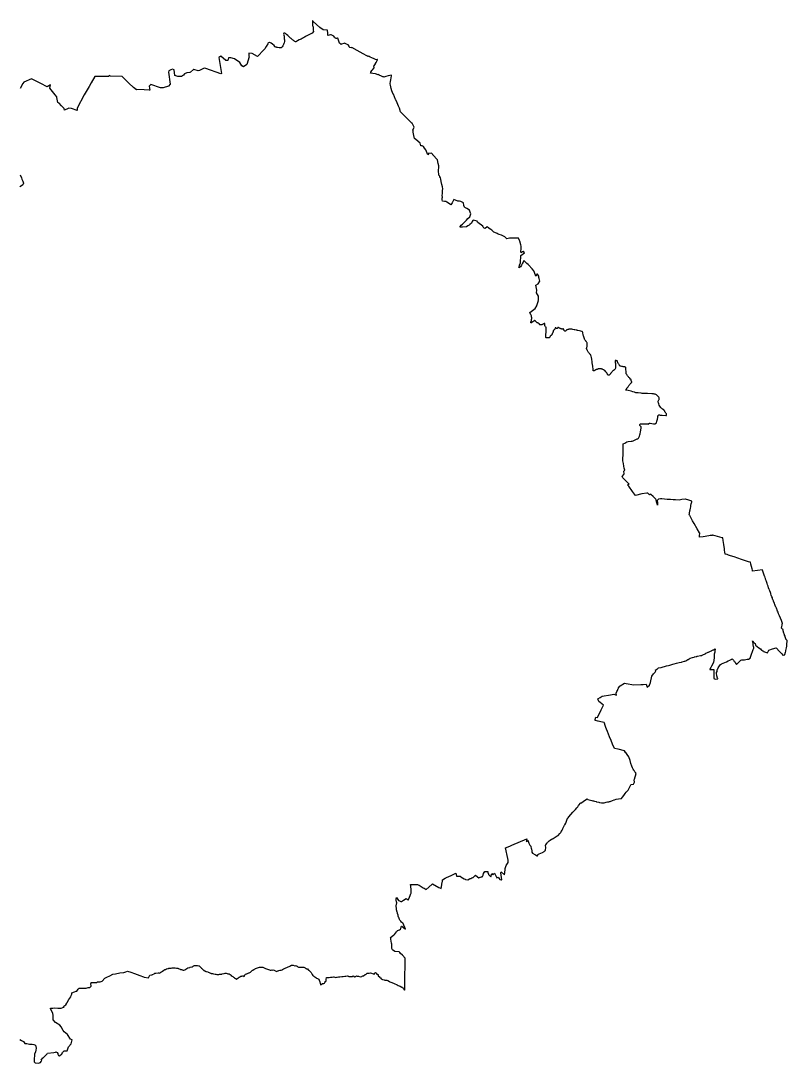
# Model space of a CAD drawing. Header units: metres. Extents: x 266369 to 373402, y 2100587 to 2182485.
# Drawn here: x 319886 to 373402, y 2109680 to 2182485 of the extents above; entities that cross this region are included whole.
import ezdxf

# ---------------------------------------------------------------- set-up
doc = ezdxf.new("R2010")
doc.units = ezdxf.units.M
doc.layers.add('DISTRICT BOUNDRY', color=86, linetype='Continuous')

msp = doc.modelspace()

# ---------------------------------------------------------------- linework, layer by layer
at = {"layer": 'DISTRICT BOUNDRY'}
for points in [[(319825, 2111327, 0), (319942, 2111260, 0), (320059, 2111185, 0), (320170, 2111056, 0), (320295, 2111046, 0), (320498, 2111011, 0), (320668, 2111003, 0), (320790, 2110982, 0), (320910, 2110930, 0), (320955, 2110719, 0), (320932, 2110581, 0), (320899, 2110473, 0), (320845, 2110315, 0), (320830, 2110190, 0), (320808, 2110003, 0), (320807, 2109905, 0), (320812, 2109767, 0), (320882, 2109699, 0), (321126, 2109680, 0), (321263, 2109719, 0), (321313, 2109800, 0), (321357, 2109879, 0), (321298, 2109897, 0), (321429, 2110053, 0), (321433, 2110057, 0), (321721, 2110333, 0), (321757, 2110368, 0), (322182, 2110417, 0), (322199, 2110435, 0), (322293, 2110436, 0), (322304, 2110442, 0), (322344, 2110463, 0), (322386, 2110454, 0), (322421, 2110415, 0), (322459, 2110363, 0), (322479, 2110318, 0), (322525, 2110211, 0), (322537, 2110208, 0), (322550, 2110203, 0), (322574, 2110188, 0), (322605, 2110190, 0), (322623, 2110239, 0), (322707, 2110284, 0), (322712, 2110287, 0), (322732, 2110304, 0), (322739, 2110304, 0), (322756, 2110320, 0), (322761, 2110327, 0), (322765, 2110344, 0), (322760, 2110366, 0), (322759, 2110375, 0), (322790, 2110411, 0), (322820, 2110451, 0), (322922, 2110534, 0), (323000, 2110544, 0), (323118, 2110538, 0), (323117, 2110545, 0), (323219, 2110827, 0), (323410, 2111032, 0), (323463, 2111298, 0), (323343, 2111364, 0), (323133, 2111674, 0), (322916, 2111862, 0), (322831, 2111956, 0), (322712, 2112209, 0), (322612, 2112324, 0), (322303, 2112527, 0), (322138, 2112707, 0), (322143, 2112992, 0), (322137, 2113024, 0), (322116, 2113145, 0), (321962, 2113495, 0), (321951, 2113521, 0), (322013, 2113517, 0), (322120, 2113518, 0), (322260, 2113537, 0), (322457, 2113523, 0), (322694, 2113527, 0), (322806, 2113566, 0), (322844, 2113582, 0), (322858, 2113587, 0), (322877, 2113589, 0), (322896, 2113602, 0), (322902, 2113617, 0), (322898, 2113661, 0), (322948, 2113701, 0), (323038, 2113764, 0), (323103, 2113876, 0), (323129, 2113924, 0), (323241, 2114116, 0), (323365, 2114303, 0), (323400, 2114404, 0), (323451, 2114501, 0), (323436, 2114590, 0), (323625, 2114657, 0), (323760, 2114704, 0), (323800, 2114715, 0), (323891, 2114839, 0), (323954, 2114912, 0), (324141, 2114919, 0), (324439, 2114923, 0), (324577, 2114955, 0), (324695, 2114954, 0), (324799, 2115067, 0), (324773, 2115250, 0), (324799, 2115263, 0), (324801, 2115304, 0), (324862, 2115305, 0), (324992, 2115318, 0), (325161, 2115323, 0), (325247, 2115355, 0), (325317, 2115353, 0), (325420, 2115367, 0), (325557, 2115408, 0), (325558, 2115406, 0), (325742, 2115610, 0), (325745, 2115612, 0), (325887, 2115682, 0), (326097, 2115786, 0), (326304, 2115888, 0), (326507, 2115930, 0), (326807, 2115991, 0), (326807, 2115988, 0), (327076, 2116015, 0), (327211, 2116064, 0), (327337, 2116108, 0), (327557, 2116041, 0), (327574, 2116032, 0), (327822, 2115946, 0), (328184, 2115809, 0), (328449, 2115699, 0), (328504, 2115690, 0), (328796, 2115643, 0), (328821, 2115681, 0), (328890, 2115818, 0), (329004, 2115843, 0), (329057, 2115858, 0), (329069, 2115863, 0), (329198, 2115929, 0), (329215, 2115939, 0), (329247, 2115957, 0), (329321, 2115969, 0), (329468, 2115983, 0), (329477, 2115984, 0), (329506, 2115983, 0), (329517, 2115980, 0), (329594, 2115973, 0), (329646, 2116017, 0), (329658, 2116028, 0), (329707, 2116050, 0), (329727, 2116057, 0), (329777, 2116095, 0), (329873, 2116167, 0), (329946, 2116214, 0), (329976, 2116233, 0), (330056, 2116266, 0), (330092, 2116277, 0), (330195, 2116301, 0), (330208, 2116306, 0), (330310, 2116308, 0), (330337, 2116311, 0), (330387, 2116319, 0), (330455, 2116330, 0), (330534, 2116327, 0), (330535, 2116327, 0), (330560, 2116332, 0), (330666, 2116328, 0), (330761, 2116324, 0), (330775, 2116323, 0), (330867, 2116306, 0), (330877, 2116299, 0), (330944, 2116269, 0), (331019, 2116237, 0), (331038, 2116229, 0), (331094, 2116213, 0), (331173, 2116190, 0), (331204, 2116181, 0), (331246, 2116164, 0), (331246, 2116164, 0), (331273, 2116176, 0), (331340, 2116203, 0), (331402, 2116244, 0), (331406, 2116247, 0), (331475, 2116281, 0), (331502, 2116296, 0), (331510, 2116300, 0), (331558, 2116327, 0), (331582, 2116341, 0), (331664, 2116358, 0), (331689, 2116364, 0), (331693, 2116366, 0), (331714, 2116377, 0), (331831, 2116406, 0), (331844, 2116412, 0), (331920, 2116461, 0), (331946, 2116472, 0), (331950, 2116473, 0), (332019, 2116492, 0), (332197, 2116497, 0), (332217, 2116493, 0), (332325, 2116479, 0), (332333, 2116477, 0), (332384, 2116424, 0), (332416, 2116398, 0), (332434, 2116380, 0), (332453, 2116361, 0), (332462, 2116352, 0), (332471, 2116343, 0), (332487, 2116325, 0), (332506, 2116308, 0), (332520, 2116296, 0), (332554, 2116262, 0), (332576, 2116243, 0), (332598, 2116217, 0), (332623, 2116197, 0), (332635, 2116188, 0), (332640, 2116184, 0), (332657, 2116170, 0), (332672, 2116159, 0), (332730, 2116117, 0), (332733, 2116116, 0), (332743, 2116113, 0), (332775, 2116102, 0), (332804, 2116093, 0), (332861, 2116075, 0), (332942, 2116052, 0), (332945, 2116050, 0), (332959, 2116044, 0), (332961, 2116043, 0), (333042, 2116005, 0), (333119, 2115969, 0), (333148, 2115955, 0), (333160, 2115954, 0), (333187, 2115950, 0), (333240, 2115943, 0), (333242, 2115943, 0), (333245, 2115942, 0), (333261, 2115940, 0), (333347, 2115919, 0), (333465, 2115891, 0), (333468, 2115890, 0), (333502, 2115888, 0), (333568, 2115884, 0), (333656, 2115880, 0), (333697, 2115876, 0), (333704, 2115879, 0), (333719, 2115881, 0), (333768, 2115889, 0), (333777, 2115891, 0), (333808, 2115893, 0), (333878, 2115901, 0), (333912, 2115904, 0), (333952, 2115908, 0), (334067, 2115931, 0), (334096, 2115935, 0), (334149, 2115958, 0), (334178, 2115969, 0), (334198, 2115965, 0), (334217, 2115961, 0), (334287, 2115939, 0), (334345, 2115921, 0), (334379, 2115921, 0), (334430, 2115908, 0), (334459, 2115891, 0), (334499, 2115863, 0), (334565, 2115816, 0), (334583, 2115803, 0), (334652, 2115761, 0), (334699, 2115722, 0), (334716, 2115707, 0), (334743, 2115679, 0), (334786, 2115654, 0), (334793, 2115650, 0), (334841, 2115621, 0), (334881, 2115595, 0), (334933, 2115552, 0), (334939, 2115555, 0), (334993, 2115582, 0), (335036, 2115602, 0), (335056, 2115635, 0), (335129, 2115690, 0), (335179, 2115720, 0), (335247, 2115767, 0), (335296, 2115773, 0), (335305, 2115758, 0), (335318, 2115747, 0), (335388, 2115769, 0), (335423, 2115784, 0), (335481, 2115729, 0), (335485, 2115737, 0), (335512, 2115787, 0), (335530, 2115841, 0), (335562, 2115871, 0), (335577, 2115894, 0), (335650, 2115912, 0), (335662, 2115919, 0), (335803, 2115980, 0), (335821, 2115987, 0), (335916, 2116037, 0), (335946, 2116052, 0), (335998, 2116099, 0), (336073, 2116165, 0), (336077, 2116171, 0), (336156, 2116219, 0), (336254, 2116278, 0), (336270, 2116283, 0), (336336, 2116305, 0), (336404, 2116338, 0), (336491, 2116361, 0), (336545, 2116376, 0), (336575, 2116385, 0), (336620, 2116391, 0), (336653, 2116380, 0), (336663, 2116377, 0), (336678, 2116382, 0), (336710, 2116391, 0), (336725, 2116393, 0), (336727, 2116393, 0), (336781, 2116376, 0), (336888, 2116342, 0), (336923, 2116318, 0), (336966, 2116301, 0), (337101, 2116246, 0), (337182, 2116224, 0), (337244, 2116209, 0), (337257, 2116202, 0), (337303, 2116181, 0), (337356, 2116186, 0), (337433, 2116191, 0), (337469, 2116164, 0), (337540, 2116204, 0), (337585, 2116177, 0), (337739, 2116082, 0), (337843, 2116128, 0), (337874, 2116140, 0), (337877, 2116150, 0), (337882, 2116150, 0), (337963, 2116166, 0), (337995, 2116172, 0), (338060, 2116183, 0), (338136, 2116208, 0), (338145, 2116210, 0), (338156, 2116218, 0), (338230, 2116259, 0), (338293, 2116296, 0), (338305, 2116302, 0), (338338, 2116314, 0), (338381, 2116331, 0), (338470, 2116366, 0), (338504, 2116381, 0), (338561, 2116403, 0), (338617, 2116424, 0), (338680, 2116448, 0), (338734, 2116490, 0), (338782, 2116522, 0), (338815, 2116525, 0), (338870, 2116517, 0), (338905, 2116518, 0), (339014, 2116489, 0), (339041, 2116478, 0), (339098, 2116499, 0), (339121, 2116486, 0), (339185, 2116446, 0), (339234, 2116417, 0), (339285, 2116387, 0), (339342, 2116379, 0), (339431, 2116385, 0), (339514, 2116394, 0), (339610, 2116396, 0), (339652, 2116390, 0), (339702, 2116355, 0), (339730, 2116336, 0), (339789, 2116299, 0), (339814, 2116283, 0), (339830, 2116275, 0), (339863, 2116272, 0), (339887, 2116263, 0), (339897, 2116257, 0), (339955, 2116209, 0), (339984, 2116183, 0), (339999, 2116169, 0), (340023, 2116144, 0), (340083, 2116081, 0), (340092, 2116073, 0), (340156, 2116004, 0), (340209, 2115908, 0), (340228, 2115875, 0), (340267, 2115811, 0), (340299, 2115788, 0), (340310, 2115780, 0), (340345, 2115751, 0), (340387, 2115718, 0), (340399, 2115707, 0), (340408, 2115705, 0), (340435, 2115694, 0), (340437, 2115687, 0), (340451, 2115678, 0), (340474, 2115664, 0), (340480, 2115662, 0), (340485, 2115657, 0), (340538, 2115625, 0), (340616, 2115587, 0), (340630, 2115579, 0), (340701, 2115544, 0), (340724, 2115472, 0), (340757, 2115351, 0), (340785, 2115252, 0), (340811, 2115160, 0), (340810, 2115156, 0), (340809, 2115155, 0), (340917, 2115215, 0), (340960, 2115236, 0), (341044, 2115235, 0), (341102, 2115278, 0), (341125, 2115316, 0), (341160, 2115379, 0), (341202, 2115396, 0), (341204, 2115429, 0), (341217, 2115530, 0), (341234, 2115670, 0), (341360, 2115669, 0), (341416, 2115668, 0), (341514, 2115681, 0), (341596, 2115690, 0), (341617, 2115695, 0), (341730, 2115710, 0), (341741, 2115711, 0), (341881, 2115673, 0), (341953, 2115682, 0), (341976, 2115686, 0), (342069, 2115699, 0), (342162, 2115710, 0), (342310, 2115732, 0), (342395, 2115744, 0), (342509, 2115757, 0), (342572, 2115766, 0), (342678, 2115768, 0), (342755, 2115761, 0), (342776, 2115758, 0), (342793, 2115738, 0), (342877, 2115731, 0), (343016, 2115733, 0), (343103, 2115770, 0), (343214, 2115719, 0), (343252, 2115737, 0), (343318, 2115770, 0), (343380, 2115767, 0), (343472, 2115758, 0), (343583, 2115720, 0), (343705, 2115739, 0), (343721, 2115750, 0), (343770, 2115775, 0), (343783, 2115781, 0), (343807, 2115773, 0), (343928, 2115872, 0), (344001, 2115906, 0), (344073, 2115971, 0), (344200, 2115970, 0), (344307, 2115987, 0), (344556, 2115906, 0), (344596, 2115970, 0), (344664, 2116003, 0), (344702, 2115976, 0), (344742, 2115906, 0), (344846, 2115859, 0), (344866, 2115851, 0), (344850, 2115839, 0), (344833, 2115769, 0), (344829, 2115748, 0), (344884, 2115733, 0), (344924, 2115723, 0), (344936, 2115696, 0), (344962, 2115668, 0), (345002, 2115631, 0), (345059, 2115575, 0), (345098, 2115538, 0), (345136, 2115529, 0), (345169, 2115528, 0), (345249, 2115498, 0), (345311, 2115473, 0), (345350, 2115474, 0), (345444, 2115481, 0), (345503, 2115449, 0), (345620, 2115381, 0), (345650, 2115368, 0), (345799, 2115305, 0), (345850, 2115282, 0), (345919, 2115274, 0), (346013, 2115227, 0), (346111, 2115176, 0), (346167, 2115149, 0), (346244, 2115111, 0), (346370, 2115053, 0), (346500, 2114990, 0), (346531, 2114978, 0), (346591, 2114902, 0), (346651, 2114820, 0), (346689, 2114772, 0), (346692, 2114846, 0), (346697, 2114979, 0), (346698, 2115077, 0), (346699, 2115294, 0), (346705, 2115467, 0), (346706, 2115525, 0), (346708, 2115700, 0), (346707, 2115741, 0), (346709, 2115890, 0), (346710, 2115954, 0), (346712, 2116015, 0), (346715, 2116244, 0), (346717, 2116394, 0), (346717, 2116594, 0), (346718, 2116695, 0), (346721, 2116941, 0), (346720, 2117017, 0), (346528, 2117216, 0), (346407, 2117345, 0), (346346, 2117409, 0), (346312, 2117448, 0), (346288, 2117451, 0), (346015, 2117469, 0), (345993, 2117484, 0), (345845, 2117590, 0), (345802, 2117678, 0), (345796, 2117775, 0), (345791, 2117917, 0), (345787, 2117988, 0), (345782, 2118058, 0), (345753, 2118199, 0), (345727, 2118339, 0), (345716, 2118409, 0), (345711, 2118466, 0), (345916, 2118615, 0), (345946, 2118634, 0), (345982, 2118675, 0), (346130, 2118859, 0), (346134, 2118869, 0), (346159, 2118894, 0), (346198, 2118942, 0), (346262, 2118970, 0), (346339, 2119002, 0), (346401, 2119033, 0), (346420, 2119085, 0), (346449, 2119172, 0), (346474, 2119244, 0), (346481, 2119256, 0), (346740, 2119041, 0), (346578, 2119434, 0), (346556, 2119452, 0), (346486, 2119514, 0), (346463, 2119534, 0), (346460, 2119539, 0), (346419, 2119594, 0), (346353, 2119675, 0), (346323, 2119714, 0), (346275, 2119863, 0), (346268, 2119884, 0), (346267, 2119886, 0), (346242, 2119957, 0), (346231, 2119999, 0), (346226, 2120018, 0), (346205, 2120094, 0), (346199, 2120115, 0), (346185, 2120169, 0), (346167, 2120227, 0), (346165, 2120234, 0), (346148, 2120295, 0), (346135, 2120356, 0), (346131, 2120365, 0), (346110, 2120505, 0), (346090, 2120618, 0), (346097, 2120669, 0), (346133, 2120881, 0), (346118, 2120954, 0), (346095, 2121063, 0), (346104, 2121127, 0), (346122, 2121262, 0), (346270, 2121041, 0), (346325, 2121022, 0), (346377, 2121002, 0), (346430, 2120983, 0), (346462, 2120974, 0), (346471, 2120982, 0), (346540, 2121022, 0), (346605, 2121061, 0), (346795, 2121179, 0), (346857, 2121137, 0), (346923, 2121093, 0), (346959, 2121065, 0), (346985, 2121148, 0), (347031, 2121285, 0), (347036, 2121300, 0), (347051, 2121325, 0), (347065, 2121380, 0), (347130, 2121523, 0), (347149, 2121556, 0), (347146, 2121637, 0), (347144, 2121790, 0), (347121, 2122047, 0), (347108, 2122167, 0), (347152, 2122168, 0), (347217, 2122167, 0), (347276, 2122168, 0), (347372, 2122167, 0), (347460, 2122165, 0), (347497, 2122166, 0), (347597, 2122162, 0), (347644, 2122137, 0), (347697, 2122111, 0), (347842, 2122025, 0), (347984, 2121937, 0), (348050, 2121893, 0), (348118, 2121854, 0), (348186, 2121808, 0), (348588, 2122169, 0), (348625, 2122203, 0), (349083, 2121957, 0), (349142, 2121926, 0), (349200, 2121895, 0), (349242, 2121873, 0), (349259, 2121994, 0), (349287, 2122158, 0), (349292, 2122191, 0), (349321, 2122391, 0), (349335, 2122477, 0), (349337, 2122478, 0), (349515, 2122601, 0), (349619, 2122649, 0), (349778, 2122721, 0), (349934, 2122792, 0), (350222, 2122925, 0), (350271, 2122946, 0), (350303, 2122741, 0), (350317, 2122739, 0), (350460, 2122737, 0), (350555, 2122733, 0), (350590, 2122709, 0), (350617, 2122689, 0), (350842, 2122553, 0), (350904, 2122524, 0), (350947, 2122502, 0), (351108, 2122487, 0), (351112, 2122488, 0), (351227, 2122544, 0), (351275, 2122567, 0), (351313, 2122583, 0), (351384, 2122614, 0), (351457, 2122642, 0), (351468, 2122648, 0), (351538, 2122720, 0), (351637, 2122812, 0), (351783, 2122687, 0), (351866, 2122621, 0), (351962, 2122674, 0), (351964, 2122675, 0), (351988, 2122682, 0), (352060, 2122696, 0), (352093, 2122702, 0), (352102, 2122705, 0), (352119, 2122722, 0), (352124, 2122733, 0), (352151, 2122773, 0), (352169, 2122822, 0), (352205, 2122929, 0), (352292, 2123059, 0), (352358, 2123063, 0), (352487, 2123071, 0), (352489, 2122947, 0), (352504, 2122951, 0), (352514, 2122951, 0), (352528, 2122951, 0), (352550, 2122877, 0), (352555, 2122864, 0), (352714, 2122692, 0), (352781, 2122928, 0), (352854, 2122839, 0), (352964, 2122952, 0), (353061, 2122759, 0), (353136, 2122616, 0), (353210, 2122671, 0), (353255, 2122593, 0), (353330, 2122519, 0), (353453, 2122489, 0), (353477, 2122491, 0), (353476, 2122497, 0), (353448, 2122656, 0), (353409, 2122984, 0), (353433, 2123039, 0), (353438, 2123035, 0), (353666, 2122835, 0), (353705, 2123189, 0), (353716, 2123283, 0), (353779, 2123480, 0), (353909, 2123690, 0), (353919, 2123718, 0), (353925, 2123754, 0), (353916, 2123858, 0), (353891, 2123984, 0), (353735, 2124716, 0), (354036, 2124845, 0), (354164, 2124900, 0), (355216, 2125351, 0), (355209, 2125205, 0), (355206, 2125143, 0), (355290, 2125249, 0), (355314, 2125195, 0), (355348, 2125123, 0), (355362, 2125043, 0), (355433, 2124914, 0), (355490, 2124829, 0), (355505, 2124783, 0), (355530, 2124706, 0), (355554, 2124616, 0), (355571, 2124516, 0), (355582, 2124408, 0), (355624, 2124336, 0), (355770, 2124262, 0), (355826, 2124228, 0), (355941, 2124157, 0), (355971, 2124156, 0), (355972, 2124156, 0), (355974, 2124164, 0), (355982, 2124199, 0), (355992, 2124231, 0), (355999, 2124258, 0), (356004, 2124263, 0), (356031, 2124278, 0), (356075, 2124297, 0), (356194, 2124348, 0), (356305, 2124395, 0), (356364, 2124419, 0), (356393, 2124444, 0), (356432, 2124475, 0), (356489, 2124520, 0), (356511, 2124538, 0), (356520, 2124545, 0), (356531, 2124610, 0), (356545, 2124691, 0), (356553, 2124728, 0), (356554, 2124736, 0), (356555, 2124742, 0), (356559, 2124748, 0), (356554, 2124772, 0), (356537, 2124861, 0), (356529, 2124906, 0), (356533, 2124912, 0), (356549, 2124935, 0), (356592, 2124995, 0), (356620, 2125037, 0), (356634, 2125055, 0), (356647, 2125075, 0), (356670, 2125105, 0), (356678, 2125118, 0), (356678, 2125126, 0), (356711, 2125147, 0), (356765, 2125183, 0), (356790, 2125202, 0), (356859, 2125263, 0), (356938, 2125330, 0), (357024, 2125354, 0), (357032, 2125356, 0), (357060, 2125374, 0), (357201, 2125462, 0), (357331, 2125557, 0), (357412, 2125578, 0), (357535, 2125713, 0), (357557, 2125741, 0), (357594, 2125801, 0), (357608, 2125841, 0), (357627, 2125856, 0), (357654, 2125895, 0), (357691, 2125954, 0), (357725, 2126046, 0), (357737, 2126079, 0), (357862, 2126296, 0), (357878, 2126325, 0), (357934, 2126442, 0), (358045, 2126732, 0), (358048, 2126738, 0), (358040, 2126743, 0), (358098, 2126813, 0), (358099, 2126813, 0), (358154, 2126880, 0), (358446, 2127200, 0), (358614, 2127391, 0), (358720, 2127505, 0), (358795, 2127595, 0), (358837, 2127668, 0), (358984, 2127854, 0), (359028, 2127872, 0), (359189, 2127981, 0), (359441, 2128153, 0), (359482, 2128105, 0), (359668, 2128054, 0), (359753, 2128031, 0), (359834, 2128007, 0), (359840, 2128004, 0), (359886, 2127992, 0), (359945, 2127978, 0), (360075, 2127948, 0), (360086, 2127944, 0), (360242, 2127907, 0), (360303, 2127894, 0), (360321, 2127889, 0), (360330, 2127887, 0), (360426, 2127857, 0), (360620, 2127864, 0), (360624, 2127865, 0), (360753, 2127903, 0), (360859, 2127931, 0), (360950, 2127944, 0), (361006, 2127958, 0), (361019, 2127961, 0), (361032, 2127965, 0), (361196, 2128027, 0), (361310, 2128074, 0), (361331, 2128082, 0), (361355, 2128081, 0), (361455, 2128116, 0), (361461, 2128116, 0), (361616, 2128135, 0), (361809, 2128160, 0), (361830, 2128163, 0), (361902, 2128255, 0), (361999, 2128372, 0), (362100, 2128513, 0), (362168, 2128600, 0), (362276, 2128736, 0), (362290, 2128750, 0), (362493, 2129125, 0), (362506, 2129149, 0), (362665, 2129169, 0), (362742, 2129315, 0), (362714, 2129474, 0), (362732, 2129527, 0), (362854, 2129910, 0), (362808, 2129979, 0), (362795, 2129997, 0), (362775, 2130029, 0), (362775, 2130029, 0), (362710, 2130132, 0), (362705, 2130141, 0), (362656, 2130219, 0), (362591, 2130318, 0), (362549, 2130436, 0), (362495, 2130602, 0), (362427, 2130828, 0), (362354, 2131077, 0), (362219, 2131246, 0), (362125, 2131379, 0), (362119, 2131386, 0), (362048, 2131495, 0), (361600, 2131602, 0), (361592, 2131604, 0), (361344, 2131660, 0), (361215, 2131963, 0), (361212, 2131970, 0), (361107, 2132213, 0), (361103, 2132223, 0), (361005, 2132464, 0), (360926, 2132663, 0), (360861, 2132836, 0), (360795, 2133005, 0), (360789, 2133015, 0), (360745, 2133133, 0), (360699, 2133268, 0), (360641, 2133424, 0), (360620, 2133473, 0), (360618, 2133476, 0), (360498, 2133509, 0), (360395, 2133530, 0), (360200, 2133567, 0), (360178, 2133572, 0), (360021, 2133605, 0), (360001, 2133609, 0), (359988, 2133612, 0), (360000, 2133686, 0), (360030, 2133857, 0), (360147, 2133829, 0), (360409, 2134357, 0), (360570, 2134679, 0), (360333, 2134873, 0), (360259, 2134933, 0), (360188, 2135131, 0), (360333, 2135217, 0), (360491, 2135314, 0), (361061, 2135410, 0), (361296, 2135450, 0), (361486, 2135379, 0), (361487, 2135378, 0), (361493, 2135376, 0), (361472, 2135530, 0), (361506, 2135634, 0), (361552, 2135717, 0), (361594, 2135839, 0), (361620, 2135865, 0), (361635, 2135889, 0), (361708, 2136002, 0), (361716, 2136021, 0), (361731, 2136039, 0), (362045, 2136220, 0), (362163, 2136197, 0), (362683, 2136103, 0), (363175, 2136129, 0), (363356, 2136138, 0), (363566, 2136147, 0), (363619, 2135939, 0), (363794, 2136088, 0), (363799, 2136094, 0), (363857, 2136258, 0), (363858, 2136262, 0), (363860, 2136274, 0), (363949, 2136707, 0), (364060, 2136870, 0), (364182, 2136982, 0), (364184, 2136986, 0), (364222, 2137093, 0), (364229, 2137111, 0), (364199, 2137138, 0), (364207, 2137144, 0), (364239, 2137164, 0), (364294, 2137199, 0), (364343, 2137231, 0), (364401, 2137268, 0), (364423, 2137284, 0), (364612, 2137327, 0), (364614, 2137328, 0), (364975, 2137430, 0), (364982, 2137432, 0), (365105, 2137463, 0), (365197, 2137487, 0), (365206, 2137490, 0), (365413, 2137543, 0), (365420, 2137544, 0), (365504, 2137566, 0), (365679, 2137610, 0), (365872, 2137658, 0), (366029, 2137688, 0), (366075, 2137703, 0), (366243, 2137756, 0), (366251, 2137759, 0), (366319, 2137790, 0), (366330, 2137793, 0), (366476, 2137868, 0), (366483, 2137872, 0), (366636, 2137978, 0), (366780, 2138015, 0), (366794, 2138019, 0), (366912, 2138049, 0), (366920, 2138051, 0), (367094, 2138096, 0), (367103, 2138098, 0), (367144, 2138107, 0), (367344, 2138143, 0), (367444, 2138162, 0), (367447, 2138162, 0), (367454, 2138164, 0), (367464, 2138169, 0), (367726, 2138297, 0), (367728, 2138303, 0), (367731, 2138309, 0), (367786, 2138338, 0), (367895, 2138387, 0), (367920, 2138399, 0), (368049, 2138460, 0), (368109, 2138489, 0), (368142, 2138503, 0), (368239, 2138547, 0), (368251, 2138552, 0), (368368, 2138619, 0), (368361, 2138453, 0), (368359, 2138448, 0), (368343, 2138385, 0), (368307, 2138246, 0), (368308, 2138113, 0), (368307, 2138056, 0), (368306, 2137984, 0), (368255, 2137670, 0), (368108, 2137402, 0), (368069, 2137327, 0), (368002, 2137201, 0), (367993, 2137183, 0), (367993, 2137183, 0), (367993, 2137183, 0), (368150, 2137179, 0), (368260, 2137180, 0), (368271, 2137179, 0), (368271, 2137172, 0), (368271, 2137152, 0), (368271, 2137134, 0), (368271, 2137114, 0), (368271, 2137097, 0), (368271, 2137059, 0), (368272, 2137028, 0), (368271, 2137019, 0), (368271, 2137002, 0), (368271, 2136976, 0), (368271, 2136947, 0), (368271, 2136924, 0), (368271, 2136895, 0), (368271, 2136872, 0), (368272, 2136837, 0), (368271, 2136815, 0), (368271, 2136783, 0), (368272, 2136745, 0), (368272, 2136710, 0), (368272, 2136677, 0), (368271, 2136640, 0), (368272, 2136610, 0), (368272, 2136582, 0), (368271, 2136556, 0), (368272, 2136540, 0), (368383, 2136506, 0), (368572, 2136530, 0), (368571, 2136530, 0), (368571, 2136531, 0), (368570, 2136531, 0), (368570, 2136532, 0), (368569, 2136532, 0), (368569, 2136533, 0), (368558, 2136551, 0), (368544, 2136582, 0), (368521, 2136630, 0), (368504, 2136683, 0), (368488, 2136722, 0), (368480, 2136770, 0), (368466, 2136877, 0), (368461, 2136926, 0), (368478, 2136965, 0), (368514, 2137045, 0), (368520, 2137057, 0), (368518, 2137126, 0), (368518, 2137141, 0), (368547, 2137211, 0), (368551, 2137220, 0), (368580, 2137290, 0), (368624, 2137358, 0), (368676, 2137436, 0), (368723, 2137510, 0), (368736, 2137528, 0), (368816, 2137569, 0), (368932, 2137624, 0), (369050, 2137677, 0), (369155, 2137723, 0), (369293, 2137785, 0), (369403, 2137834, 0), (369439, 2137851, 0), (369528, 2137909, 0), (369571, 2137937, 0), (369595, 2137902, 0), (369649, 2137829, 0), (369655, 2137821, 0), (369712, 2137740, 0), (369742, 2137701, 0), (369764, 2137669, 0), (369803, 2137613, 0), (369860, 2137533, 0), (369948, 2137619, 0), (369952, 2137623, 0), (370027, 2137696, 0), (370101, 2137767, 0), (370174, 2137834, 0), (370232, 2137841, 0), (370409, 2137858, 0), (370425, 2137858, 0), (370612, 2137892, 0), (370691, 2137906, 0), (370810, 2137973, 0), (370839, 2138048, 0), (370859, 2138100, 0), (370923, 2138259, 0), (370986, 2138431, 0), (371037, 2138567, 0), (371054, 2138617, 0), (371075, 2138676, 0), (371069, 2138703, 0), (371053, 2138785, 0), (371033, 2138891, 0), (371020, 2138959, 0), (371018, 2138983, 0), (370998, 2139080, 0), (370981, 2139169, 0), (370990, 2139163, 0), (371020, 2139132, 0), (371036, 2139105, 0), (371045, 2139090, 0), (371061, 2139072, 0), (371102, 2139029, 0), (371113, 2139017, 0), (371114, 2139014, 0), (371119, 2139008, 0), (371170, 2138984, 0), (371197, 2138872, 0), (371421, 2138698, 0), (371431, 2138691, 0), (371530, 2138614, 0), (371597, 2138560, 0), (371604, 2138556, 0), (371638, 2138528, 0), (371707, 2138476, 0), (371745, 2138448, 0), (371749, 2138442, 0), (371756, 2138440, 0), (372024, 2138342, 0), (372029, 2138344, 0), (372112, 2138522, 0), (372113, 2138530, 0), (372121, 2138533, 0), (372382, 2138625, 0), (372390, 2138626, 0), (372626, 2138694, 0), (372633, 2138696, 0), (372639, 2138690, 0), (372864, 2138444, 0), (373008, 2138290, 0), (373024, 2138274, 0), (373104, 2138187, 0), (373108, 2138187, 0), (373109, 2138187, 0), (373109, 2138187, 0), (373117, 2138188, 0), (373228, 2138205, 0), (373237, 2138203, 0), (373237, 2138203, 0), (373238, 2138203, 0), (373240, 2138213, 0), (373260, 2138291, 0), (373262, 2138296, 0), (373264, 2138302, 0), (373274, 2138340, 0), (373277, 2138345, 0), (373311, 2138487, 0), (373315, 2138499, 0), (373359, 2138687, 0), (373370, 2138799, 0), (373380, 2138881, 0), (373389, 2138975, 0), (373390, 2138990, 0), (373391, 2138994, 0), (373391, 2138998, 0), (373397, 2139104, 0), (373402, 2139193, 0), (373394, 2139195, 0), (373343, 2139266, 0), (373326, 2139290, 0), (373320, 2139298, 0), (373314, 2139302, 0), (373312, 2139310, 0), (373308, 2139322, 0), (373271, 2139457, 0), (373261, 2139486, 0), (373261, 2139495, 0), (373227, 2139575, 0), (373223, 2139583, 0), (373221, 2139592, 0), (373186, 2139657, 0), (373185, 2139659, 0), (373176, 2139713, 0), (373176, 2139718, 0), (373173, 2139723, 0), (373164, 2139740, 0), (373154, 2139760, 0), (373137, 2139821, 0), (373127, 2139851, 0), (373129, 2139859, 0), (373135, 2139887, 0), (373130, 2139914, 0), (373126, 2139939, 0), (373118, 2139966, 0), (373115, 2139974, 0), (373114, 2139978, 0), (373108, 2139982, 0), (373020, 2140033, 0), (373019, 2140038, 0), (373012, 2140069, 0), (373032, 2140181, 0), (373044, 2140270, 0), (373056, 2140362, 0), (373065, 2140371, 0), (373066, 2140372, 0), (373081, 2140387, 0), (373082, 2140388, 0), (373001, 2140588, 0), (372930, 2140766, 0), (372865, 2140926, 0), (372851, 2140961, 0), (372808, 2141069, 0), (372767, 2141170, 0), (372738, 2141243, 0), (372706, 2141318, 0), (372695, 2141355, 0), (372683, 2141385, 0), (372650, 2141463, 0), (372614, 2141554, 0), (372601, 2141581, 0), (372597, 2141587, 0), (372572, 2141650, 0), (372547, 2141710, 0), (372507, 2141811, 0), (372476, 2141885, 0), (372450, 2141955, 0), (372446, 2141964, 0), (372428, 2142012, 0), (372411, 2142052, 0), (372389, 2142116, 0), (372367, 2142180, 0), (372343, 2142243, 0), (372296, 2142376, 0), (372263, 2142469, 0), (372260, 2142479, 0), (372258, 2142487, 0), (372257, 2142491, 0), (372234, 2142551, 0), (372190, 2142673, 0), (372177, 2142708, 0), (372138, 2142808, 0), (372134, 2142820, 0), (372107, 2142892, 0), (372071, 2142990, 0), (372036, 2143088, 0), (372032, 2143099, 0), (372000, 2143193, 0), (371953, 2143335, 0), (371929, 2143408, 0), (371923, 2143426, 0), (371889, 2143522, 0), (371868, 2143573, 0), (371832, 2143680, 0), (371830, 2143688, 0), (371828, 2143692, 0), (371771, 2143841, 0), (371679, 2144119, 0), (371676, 2144130, 0), (371675, 2144130, 0), (371675, 2144130, 0), (370988, 2144050, 0), (370973, 2144112, 0), (370951, 2144202, 0), (370867, 2144541, 0), (370836, 2144664, 0), (370708, 2144704, 0), (370639, 2144727, 0), (370211, 2144864, 0), (369699, 2145037, 0), (369454, 2145121, 0), (369306, 2145169, 0), (369207, 2145202, 0), (369100, 2145238, 0), (369066, 2145234, 0), (369069, 2145250, 0), (369075, 2145263, 0), (369056, 2145379, 0), (369036, 2145504, 0), (369019, 2145604, 0), (368970, 2145898, 0), (368927, 2146187, 0), (368900, 2146365, 0), (368856, 2146377, 0), (368378, 2146507, 0), (368287, 2146531, 0), (368216, 2146551, 0), (368198, 2146549, 0), (368191, 2146548, 0), (368060, 2146529, 0), (368034, 2146526, 0), (367921, 2146508, 0), (367527, 2146447, 0), (367275, 2146409, 0), (367281, 2146502, 0), (367293, 2146694, 0), (367279, 2146719, 0), (367121, 2146998, 0), (366904, 2147378, 0), (366798, 2147568, 0), (366603, 2147923, 0), (366587, 2147959, 0), (366558, 2148014, 0), (366572, 2148082, 0), (366575, 2148099, 0), (366608, 2148256, 0), (366624, 2148339, 0), (366646, 2148439, 0), (366649, 2148455, 0), (366666, 2148538, 0), (366685, 2148629, 0), (366708, 2148738, 0), (366724, 2148812, 0), (366735, 2148864, 0), (366747, 2148924, 0), (366747, 2148924, 0), (366545, 2148996, 0), (366296, 2149082, 0), (366285, 2149084, 0), (366035, 2149041, 0), (365859, 2149010, 0), (365608, 2149022, 0), (365601, 2149022, 0), (365439, 2149032, 0), (365256, 2149042, 0), (365108, 2149051, 0), (365099, 2149053, 0), (365092, 2149053, 0), (365027, 2149060, 0), (364847, 2149079, 0), (364646, 2149101, 0), (364563, 2149088, 0), (364414, 2149065, 0), (364395, 2149060, 0), (364343, 2149002, 0), (364335, 2148992, 0), (364342, 2148849, 0), (364347, 2148725, 0), (364347, 2148659, 0), (364318, 2148746, 0), (364297, 2148800, 0), (364270, 2148921, 0), (364247, 2149026, 0), (364233, 2149085, 0), (364047, 2149253, 0), (363881, 2149403, 0), (363861, 2149423, 0), (363790, 2149384, 0), (363663, 2149485, 0), (363616, 2149500, 0), (363594, 2149500, 0), (363259, 2149453, 0), (362804, 2149322, 0), (362801, 2149328, 0), (362597, 2149618, 0), (362334, 2149982, 0), (362246, 2150065, 0), (362372, 2150121, 0), (362335, 2150155, 0), (362084, 2150408, 0), (362021, 2150471, 0), (361917, 2150573, 0), (361872, 2150666, 0), (361995, 2150788, 0), (362008, 2150840, 0), (361996, 2151023, 0), (362055, 2151105, 0), (362029, 2151247, 0), (362003, 2151379, 0), (361967, 2151568, 0), (361934, 2151751, 0), (361930, 2151773, 0), (361933, 2151800, 0), (361934, 2151891, 0), (361941, 2152203, 0), (361941, 2152307, 0), (361943, 2152422, 0), (361953, 2152799, 0), (361952, 2152812, 0), (361954, 2152936, 0), (362059, 2152997, 0), (362199, 2153081, 0), (362310, 2153098, 0), (362514, 2153122, 0), (362587, 2153132, 0), (362641, 2153146, 0), (362683, 2153173, 0), (362843, 2153237, 0), (362930, 2153283, 0), (362976, 2153299, 0), (363012, 2153331, 0), (363042, 2153378, 0), (363086, 2153468, 0), (363122, 2153567, 0), (363136, 2153637, 0), (363163, 2153782, 0), (363202, 2154026, 0), (363201, 2154075, 0), (363196, 2154116, 0), (363182, 2154142, 0), (363162, 2154165, 0), (363135, 2154200, 0), (363121, 2154225, 0), (363114, 2154254, 0), (363113, 2154285, 0), (363126, 2154317, 0), (363164, 2154330, 0), (363215, 2154335, 0), (363276, 2154338, 0), (363381, 2154339, 0), (363461, 2154337, 0), (363524, 2154334, 0), (363598, 2154330, 0), (363647, 2154326, 0), (363687, 2154324, 0), (363725, 2154326, 0), (363747, 2154336, 0), (363763, 2154354, 0), (363776, 2154372, 0), (363798, 2154390, 0), (363834, 2154392, 0), (364064, 2154338, 0), (364120, 2154339, 0), (364163, 2154339, 0), (364190, 2154339, 0), (364214, 2154349, 0), (364240, 2154367, 0), (364252, 2154376, 0), (364260, 2154389, 0), (364267, 2154412, 0), (364277, 2154450, 0), (364292, 2154488, 0), (364307, 2154529, 0), (364324, 2154585, 0), (364346, 2154663, 0), (364369, 2154771, 0), (364377, 2154847, 0), (364387, 2154910, 0), (364400, 2154941, 0), (364420, 2154953, 0), (364444, 2154955, 0), (364482, 2154955, 0), (364545, 2154952, 0), (364666, 2154946, 0), (364940, 2154924, 0), (364972, 2154924, 0), (364979, 2154930, 0), (364985, 2154935, 0), (364985, 2154953, 0), (364984, 2154978, 0), (364980, 2155002, 0), (364968, 2155027, 0), (364950, 2155063, 0), (364929, 2155089, 0), (364900, 2155129, 0), (364866, 2155176, 0), (364850, 2155210, 0), (364831, 2155255, 0), (364821, 2155269, 0), (364819, 2155282, 0), (364701, 2155371, 0), (364629, 2155425, 0), (364586, 2155457, 0), (364555, 2155500, 0), (364475, 2155643, 0), (364436, 2155723, 0), (364410, 2155794, 0), (364398, 2155848, 0), (364400, 2155884, 0), (364399, 2155913, 0), (364428, 2155960, 0), (364447, 2156003, 0), (364462, 2156043, 0), (364466, 2156086, 0), (364463, 2156128, 0), (364456, 2156162, 0), (364440, 2156191, 0), (364415, 2156226, 0), (364374, 2156271, 0), (364331, 2156311, 0), (364299, 2156346, 0), (364274, 2156373, 0), (364229, 2156395, 0), (364180, 2156406, 0), (364124, 2156416, 0), (364059, 2156425, 0), (363953, 2156440, 0), (363657, 2156453, 0), (363500, 2156460, 0), (363373, 2156461, 0), (363283, 2156461, 0), (363200, 2156469, 0), (362991, 2156494, 0), (362841, 2156504, 0), (362785, 2156521, 0), (362751, 2156545, 0), (362743, 2156548, 0), (362622, 2156580, 0), (362510, 2156619, 0), (362294, 2156658, 0), (362159, 2156688, 0), (362141, 2156697, 0), (362138, 2156710, 0), (362145, 2156721, 0), (362169, 2156739, 0), (362186, 2156758, 0), (362187, 2156779, 0), (362197, 2156802, 0), (362214, 2156822, 0), (362232, 2156846, 0), (362255, 2156876, 0), (362290, 2156914, 0), (362326, 2156956, 0), (362352, 2157003, 0), (362370, 2157034, 0), (362402, 2157066, 0), (362426, 2157091, 0), (362444, 2157123, 0), (362472, 2157161, 0), (362489, 2157178, 0), (362516, 2157191, 0), (362542, 2157217, 0), (362549, 2157235, 0), (362548, 2157257, 0), (362544, 2157277, 0), (362536, 2157294, 0), (362522, 2157312, 0), (362515, 2157339, 0), (362514, 2157369, 0), (362514, 2157378, 0), (362514, 2157394, 0), (362502, 2157423, 0), (362483, 2157439, 0), (362459, 2157458, 0), (362406, 2157524, 0), (362382, 2157544, 0), (362351, 2157581, 0), (362322, 2157628, 0), (362305, 2157648, 0), (362281, 2157674, 0), (362250, 2157696, 0), (362221, 2157728, 0), (362201, 2157773, 0), (362169, 2157825, 0), (362162, 2157840, 0), (362157, 2157871, 0), (362155, 2157903, 0), (362154, 2157937, 0), (362152, 2157987, 0), (362146, 2158133, 0), (362145, 2158197, 0), (362144, 2158259, 0), (362137, 2158279, 0), (362113, 2158296, 0), (362091, 2158302, 0), (362064, 2158309, 0), (362051, 2158315, 0), (362024, 2158319, 0), (361994, 2158318, 0), (361957, 2158321, 0), (361913, 2158334, 0), (361899, 2158337, 0), (361847, 2158347, 0), (361786, 2158362, 0), (361735, 2158373, 0), (361713, 2158386, 0), (361693, 2158406, 0), (361686, 2158431, 0), (361662, 2158460, 0), (361638, 2158497, 0), (361625, 2158525, 0), (361608, 2158568, 0), (361592, 2158595, 0), (361584, 2158609, 0), (361563, 2158662, 0), (361544, 2158704, 0), (361523, 2158729, 0), (361493, 2158745, 0), (361457, 2158762, 0), (361430, 2158768, 0), (361406, 2158766, 0), (361391, 2158760, 0), (361388, 2158749, 0), (361392, 2158731, 0), (361397, 2158709, 0), (361398, 2158677, 0), (361398, 2158645, 0), (361402, 2158615, 0), (361408, 2158558, 0), (361411, 2158498, 0), (361411, 2158456, 0), (361411, 2158456, 0), (361412, 2158414, 0), (361411, 2158358, 0), (361412, 2158305, 0), (361410, 2158236, 0), (361390, 2158172, 0), (361368, 2158131, 0), (361341, 2158104, 0), (361284, 2158065, 0), (361238, 2158038, 0), (361201, 2158017, 0), (361171, 2157984, 0), (361148, 2157950, 0), (361119, 2157901, 0), (361096, 2157865, 0), (361076, 2157842, 0), (361058, 2157830, 0), (361038, 2157808, 0), (361020, 2157769, 0), (361003, 2157750, 0), (360983, 2157740, 0), (360936, 2157738, 0), (360899, 2157744, 0), (360874, 2157761, 0), (360858, 2157781, 0), (360844, 2157803, 0), (360841, 2157823, 0), (360834, 2157855, 0), (360799, 2157891, 0), (360763, 2157934, 0), (360757, 2157944, 0), (360731, 2157980, 0), (360681, 2158028, 0), (360639, 2158056, 0), (360571, 2158101, 0), (360530, 2158131, 0), (360503, 2158149, 0), (360470, 2158160, 0), (360430, 2158173, 0), (360388, 2158180, 0), (360364, 2158179, 0), (360346, 2158171, 0), (360327, 2158171, 0), (360314, 2158179, 0), (360287, 2158185, 0), (360261, 2158185, 0), (360229, 2158182, 0), (360196, 2158173, 0), (360176, 2158159, 0), (360166, 2158144, 0), (360158, 2158131, 0), (360146, 2158129, 0), (360133, 2158135, 0), (360119, 2158142, 0), (360095, 2158140, 0), (360064, 2158128, 0), (360029, 2158099, 0), (359967, 2158069, 0), (359913, 2158043, 0), (359880, 2158036, 0), (359871, 2158039, 0), (359863, 2158047, 0), (359859, 2158066, 0), (359859, 2158086, 0), (359859, 2158090, 0), (359859, 2158114, 0), (359858, 2158145, 0), (359850, 2158208, 0), (359839, 2158287, 0), (359827, 2158338, 0), (359823, 2158353, 0), (359792, 2158592, 0), (359790, 2158639, 0), (359775, 2158713, 0), (359764, 2158799, 0), (359754, 2158866, 0), (359745, 2158926, 0), (359734, 2158973, 0), (359713, 2159062, 0), (359693, 2159109, 0), (359686, 2159142, 0), (359666, 2159172, 0), (359621, 2159212, 0), (359595, 2159245, 0), (359576, 2159275, 0), (359562, 2159292, 0), (359535, 2159322, 0), (359506, 2159355, 0), (359482, 2159389, 0), (359468, 2159426, 0), (359451, 2159466, 0), (359432, 2159507, 0), (359411, 2159536, 0), (359404, 2159554, 0), (359395, 2159576, 0), (359395, 2159595, 0), (359395, 2159596, 0), (359396, 2159620, 0), (359404, 2159652, 0), (359415, 2159699, 0), (359433, 2159738, 0), (359436, 2159775, 0), (359434, 2159810, 0), (359436, 2159850, 0), (359439, 2159884, 0), (359439, 2159924, 0), (359435, 2159961, 0), (359429, 2159984, 0), (359410, 2160019, 0), (359393, 2160056, 0), (359379, 2160082, 0), (359379, 2160083, 0), (359348, 2160116, 0), (359314, 2160165, 0), (359279, 2160210, 0), (359247, 2160258, 0), (359242, 2160267, 0), (359169, 2160485, 0), (359162, 2160519, 0), (359161, 2160526, 0), (359127, 2160711, 0), (359119, 2160762, 0), (359091, 2160781, 0), (359082, 2160782, 0), (359063, 2160787, 0), (358986, 2160803, 0), (358903, 2160822, 0), (358791, 2160855, 0), (358748, 2160864, 0), (358703, 2160874, 0), (358584, 2160897, 0), (358527, 2160907, 0), (358432, 2160925, 0), (358366, 2160942, 0), (358295, 2160954, 0), (358227, 2160954, 0), (358165, 2160948, 0), (358127, 2160936, 0), (358114, 2160931, 0), (358078, 2160915, 0), (358047, 2160898, 0), (358028, 2160896, 0), (358021, 2160895, 0), (358008, 2160896, 0), (357988, 2160889, 0), (357973, 2160869, 0), (357970, 2160865, 0), (357961, 2160852, 0), (357958, 2160847, 0), (357943, 2160832, 0), (357922, 2160817, 0), (357898, 2160813, 0), (357873, 2160816, 0), (357854, 2160824, 0), (357840, 2160839, 0), (357825, 2160866, 0), (357811, 2160898, 0), (357799, 2160931, 0), (357791, 2160955, 0), (357774, 2160973, 0), (357751, 2160973, 0), (357741, 2160968, 0), (357722, 2160957, 0), (357695, 2160957, 0), (357668, 2160959, 0), (357645, 2160963, 0), (357606, 2160972, 0), (357575, 2160988, 0), (357553, 2160996, 0), (357548, 2160998, 0), (357516, 2161014, 0), (357510, 2161017, 0), (357460, 2161039, 0), (357433, 2161057, 0), (357411, 2161062, 0), (357392, 2161058, 0), (357379, 2161045, 0), (357374, 2161031, 0), (357361, 2161015, 0), (357346, 2161001, 0), (357328, 2160999, 0), (357294, 2161004, 0), (357265, 2161022, 0), (357251, 2161039, 0), (357231, 2161049, 0), (357226, 2161052, 0), (357201, 2161047, 0), (357193, 2161028, 0), (357193, 2161015, 0), (357193, 2160991, 0), (357187, 2160973, 0), (357186, 2160971, 0), (357179, 2160952, 0), (357155, 2160932, 0), (357117, 2160886, 0), (357096, 2160874, 0), (357072, 2160851, 0), (357064, 2160827, 0), (357058, 2160792, 0), (357059, 2160757, 0), (357048, 2160728, 0), (357046, 2160723, 0), (357033, 2160696, 0), (357020, 2160678, 0), (357016, 2160672, 0), (356993, 2160642, 0), (356985, 2160610, 0), (356977, 2160576, 0), (356966, 2160554, 0), (356943, 2160531, 0), (356918, 2160514, 0), (356904, 2160503, 0), (356904, 2160503, 0), (356879, 2160486, 0), (356879, 2160486, 0), (356858, 2160461, 0), (356840, 2160431, 0), (356829, 2160409, 0), (356823, 2160399, 0), (356799, 2160368, 0), (356772, 2160343, 0), (356749, 2160339, 0), (356720, 2160339, 0), (356715, 2160339, 0), (356674, 2160345, 0), (356602, 2160345, 0), (356568, 2160344, 0), (356548, 2160356, 0), (356541, 2160374, 0), (356541, 2160389, 0), (356540, 2160420, 0), (356543, 2160448, 0), (356548, 2160485, 0), (356555, 2160534, 0), (356559, 2160601, 0), (356561, 2160708, 0), (356571, 2160867, 0), (356573, 2160907, 0), (356580, 2160984, 0), (356581, 2161034, 0), (356577, 2161063, 0), (356567, 2161081, 0), (356552, 2161096, 0), (356536, 2161104, 0), (356519, 2161118, 0), (356495, 2161148, 0), (356485, 2161171, 0), (356474, 2161191, 0), (356469, 2161214, 0), (356469, 2161235, 0), (356468, 2161261, 0), (356468, 2161262, 0), (356469, 2161268, 0), (356470, 2161285, 0), (356476, 2161304, 0), (356476, 2161319, 0), (356471, 2161335, 0), (356462, 2161340, 0), (356451, 2161340, 0), (356437, 2161340, 0), (356415, 2161333, 0), (356402, 2161326, 0), (356383, 2161316, 0), (356367, 2161309, 0), (356343, 2161296, 0), (356311, 2161282, 0), (356281, 2161263, 0), (356253, 2161254, 0), (356219, 2161247, 0), (356187, 2161244, 0), (356155, 2161245, 0), (356132, 2161253, 0), (356121, 2161262, 0), (356109, 2161283, 0), (356101, 2161302, 0), (356096, 2161311, 0), (356095, 2161313, 0), (356087, 2161323, 0), (356066, 2161340, 0), (356043, 2161357, 0), (356019, 2161371, 0), (355990, 2161385, 0), (355949, 2161399, 0), (355922, 2161414, 0), (355898, 2161431, 0), (355881, 2161452, 0), (355860, 2161477, 0), (355840, 2161504, 0), (355814, 2161527, 0), (355785, 2161544, 0), (355762, 2161545, 0), (355738, 2161542, 0), (355723, 2161533, 0), (355707, 2161518, 0), (355687, 2161499, 0), (355658, 2161482, 0), (355635, 2161469, 0), (355617, 2161455, 0), (355592, 2161435, 0), (355567, 2161413, 0), (355542, 2161391, 0), (355515, 2161385, 0), (355500, 2161387, 0), (355495, 2161390, 0), (355493, 2161399, 0), (355494, 2161412, 0), (355499, 2161424, 0), (355506, 2161436, 0), (355511, 2161452, 0), (355519, 2161474, 0), (355528, 2161500, 0), (355538, 2161532, 0), (355539, 2161562, 0), (355539, 2161589, 0), (355547, 2161615, 0), (355553, 2161634, 0), (355566, 2161688, 0), (355569, 2161730, 0), (355568, 2161757, 0), (355556, 2161785, 0), (355555, 2161829, 0), (355555, 2161859, 0), (355549, 2161884, 0), (355532, 2161922, 0), (355502, 2161946, 0), (355502, 2161949, 0), (355427, 2162105, 0), (355804, 2162386, 0), (355925, 2162590, 0), (355930, 2162602, 0), (356026, 2162948, 0), (356021, 2162959, 0), (356033, 2162998, 0), (356036, 2163007, 0), (356040, 2163036, 0), (356038, 2163043, 0), (356033, 2163137, 0), (356029, 2163243, 0), (355902, 2163490, 0), (355910, 2163675, 0), (355860, 2164031, 0), (356016, 2164114, 0), (356132, 2164310, 0), (356076, 2164482, 0), (356069, 2164567, 0), (356066, 2164570, 0), (356063, 2164623, 0), (356058, 2164661, 0), (355969, 2164800, 0), (355955, 2164802, 0), (355943, 2164805, 0), (355859, 2164683, 0), (355840, 2164656, 0), (355819, 2164718, 0), (355715, 2165018, 0), (355590, 2165168, 0), (355330, 2165437, 0), (355312, 2165456, 0), (355219, 2165544, 0), (355097, 2165661, 0), (355015, 2165739, 0), (354958, 2165635, 0), (354919, 2165562, 0), (354847, 2165427, 0), (354773, 2165292, 0), (354667, 2165232, 0), (354662, 2165233, 0), (354677, 2165272, 0), (354721, 2165411, 0), (354774, 2165572, 0), (354798, 2166094, 0), (355066, 2166291, 0), (355005, 2166340, 0), (354982, 2166390, 0), (354952, 2166350, 0), (354908, 2166347, 0), (354853, 2166294, 0), (354827, 2166270, 0), (354814, 2166355, 0), (354825, 2166594, 0), (354832, 2166738, 0), (354803, 2166849, 0), (354744, 2167100, 0), (354716, 2167152, 0), (354639, 2167308, 0), (354167, 2167312, 0), (354009, 2167316, 0), (353836, 2167257, 0), (353694, 2167407, 0), (353589, 2167447, 0), (353442, 2167504, 0), (353298, 2167560, 0), (353213, 2167593, 0), (353161, 2167641, 0), (353106, 2167658, 0), (352925, 2167713, 0), (352819, 2167816, 0), (352766, 2167870, 0), (352710, 2167901, 0), (352593, 2167973, 0), (352560, 2168004, 0), (352460, 2168093, 0), (352318, 2167983, 0), (352247, 2168009, 0), (352241, 2168013, 0), (352221, 2168030, 0), (352180, 2168066, 0), (352153, 2168145, 0), (351800, 2168395, 0), (351781, 2168429, 0), (351748, 2168486, 0), (351465, 2168554, 0), (351466, 2168553, 0), (351452, 2168528, 0), (351415, 2168460, 0), (351361, 2168359, 0), (351248, 2168263, 0), (351198, 2168219, 0), (351098, 2168170, 0), (351020, 2168093, 0), (350721, 2168082, 0), (350594, 2168079, 0), (350546, 2168081, 0), (350564, 2168107, 0), (350566, 2168112, 0), (350637, 2168214, 0), (350719, 2168284, 0), (350814, 2168367, 0), (350916, 2168472, 0), (351008, 2168568, 0), (351111, 2168674, 0), (351233, 2168800, 0), (351257, 2168867, 0), (351310, 2169012, 0), (351274, 2169112, 0), (351216, 2169270, 0), (351023, 2169378, 0), (350882, 2169456, 0), (350877, 2169466, 0), (350817, 2169593, 0), (350808, 2169770, 0), (350619, 2169878, 0), (350526, 2169881, 0), (350402, 2169881, 0), (350133, 2170010, 0), (350075, 2169910, 0), (349999, 2169779, 0), (349957, 2169710, 0), (349920, 2169645, 0), (349810, 2169713, 0), (349640, 2169818, 0), (349579, 2169857, 0), (349461, 2169877, 0), (349341, 2169897, 0), (349304, 2169977, 0), (349309, 2170104, 0), (349343, 2170176, 0), (349320, 2170287, 0), (349321, 2170434, 0), (349321, 2170529, 0), (349324, 2170572, 0), (349337, 2170646, 0), (349362, 2170747, 0), (349321, 2170902, 0), (349282, 2171058, 0), (349251, 2171176, 0), (349246, 2171213, 0), (349243, 2171216, 0), (349233, 2171270, 0), (349206, 2171434, 0), (349192, 2171518, 0), (349188, 2171524, 0), (349148, 2171596, 0), (349142, 2171608, 0), (349121, 2171648, 0), (349119, 2171653, 0), (349119, 2171653, 0), (349081, 2171717, 0), (349069, 2171814, 0), (349042, 2171912, 0), (349046, 2171952, 0), (349058, 2172081, 0), (349069, 2172223, 0), (349076, 2172347, 0), (349034, 2172528, 0), (348977, 2172766, 0), (348658, 2173135, 0), (348652, 2173143, 0), (348558, 2173236, 0), (348475, 2173222, 0), (348389, 2173235, 0), (348315, 2173137, 0), (348158, 2173470, 0), (348075, 2173587, 0), (347996, 2173698, 0), (347917, 2173752, 0), (347827, 2173750, 0), (347781, 2173944, 0), (347466, 2174203, 0), (347369, 2174278, 0), (347325, 2174479, 0), (347306, 2174597, 0), (347277, 2174704, 0), (347274, 2174798, 0), (347250, 2174883, 0), (347279, 2174901, 0), (347351, 2175051, 0), (347251, 2175252, 0), (347208, 2175341, 0), (347207, 2175340, 0), (347195, 2175335, 0), (346990, 2175542, 0), (346897, 2175636, 0), (346799, 2175731, 0), (346775, 2175760, 0), (346490, 2176036, 0), (346392, 2176133, 0), (346322, 2176378, 0), (346327, 2176382, 0), (346308, 2176444, 0), (346269, 2176529, 0), (346166, 2176756, 0), (346072, 2176960, 0), (346055, 2176995, 0), (345909, 2177353, 0), (345898, 2177370, 0), (345803, 2177595, 0), (345736, 2177760, 0), (345694, 2177986, 0), (345685, 2178083, 0), (345680, 2178116, 0), (345685, 2178128, 0), (345700, 2178229, 0), (345723, 2178386, 0), (345741, 2178488, 0), (345769, 2178666, 0), (345773, 2178700, 0), (345531, 2178636, 0), (345372, 2178596, 0), (345236, 2178562, 0), (345229, 2178558, 0), (345203, 2178569, 0), (345197, 2178568, 0), (345168, 2178580, 0), (345163, 2178576, 0), (345036, 2178636, 0), (344955, 2178675, 0), (344907, 2178690, 0), (344830, 2178726, 0), (344831, 2178720, 0), (344655, 2178777, 0), (344463, 2178797, 0), (344308, 2178820, 0), (344332, 2178881, 0), (344336, 2178904, 0), (344399, 2179020, 0), (344447, 2179071, 0), (344557, 2179195, 0), (344547, 2179335, 0), (344560, 2179349, 0), (344649, 2179490, 0), (344660, 2179501, 0), (344699, 2179577, 0), (344793, 2179759, 0), (344793, 2179771, 0), (344786, 2179784, 0), (344781, 2179792, 0), (344725, 2179754, 0), (344639, 2179794, 0), (344629, 2179798, 0), (344569, 2179826, 0), (344398, 2179904, 0), (344283, 2179958, 0), (344209, 2179993, 0), (344141, 2180025, 0), (344118, 2179998, 0), (344056, 2180031, 0), (343782, 2180173, 0), (343589, 2180291, 0), (343363, 2180415, 0), (343001, 2180622, 0), (342944, 2180605, 0), (342859, 2180622, 0), (342825, 2180668, 0), (342819, 2180717, 0), (342748, 2180818, 0), (342635, 2180862, 0), (342490, 2180915, 0), (342442, 2180913, 0), (342283, 2180845, 0), (342255, 2180839, 0), (342147, 2180929, 0), (342034, 2181264, 0), (342003, 2181265, 0), (341927, 2181246, 0), (341861, 2181258, 0), (341836, 2181295, 0), (341791, 2181353, 0), (341735, 2181409, 0), (341560, 2181499, 0), (341521, 2181503, 0), (341412, 2181476, 0), (341352, 2181473, 0), (341330, 2181491, 0), (341316, 2181532, 0), (341318, 2181594, 0), (341317, 2181635, 0), (341305, 2181827, 0), (341299, 2181841, 0), (341274, 2181827, 0), (340993, 2181848, 0), (340763, 2182015, 0), (340763, 2182015, 0), (340308, 2182444, 0), (340275, 2182475, 0), (340264, 2182485, 0), (340260, 2182442, 0), (340252, 2182341, 0), (340260, 2182184, 0), (340265, 2182165, 0), (340270, 2182115, 0), (340292, 2182050, 0), (340298, 2181956, 0), (340306, 2181829, 0), (340312, 2181744, 0), (340239, 2181632, 0), (340233, 2181627, 0), (340082, 2181551, 0), (339953, 2181482, 0), (339902, 2181454, 0), (339812, 2181407, 0), (339733, 2181364, 0), (339705, 2181349, 0), (339679, 2181335, 0), (339652, 2181320, 0), (339612, 2181298, 0), (339563, 2181271, 0), (339546, 2181261, 0), (339526, 2181251, 0), (339509, 2181243, 0), (339476, 2181226, 0), (339453, 2181214, 0), (339434, 2181203, 0), (339403, 2181188, 0), (339328, 2181149, 0), (339207, 2181087, 0), (339126, 2181043, 0), (339080, 2181028, 0), (339070, 2181030, 0), (339017, 2181047, 0), (338992, 2181055, 0), (338948, 2181091, 0), (338904, 2181128, 0), (338866, 2181163, 0), (338821, 2181200, 0), (338775, 2181241, 0), (338728, 2181283, 0), (338678, 2181327, 0), (338618, 2181380, 0), (338522, 2181463, 0), (338431, 2181543, 0), (338370, 2181595, 0), (338329, 2181635, 0), (338256, 2181621, 0), (338225, 2181554, 0), (338245, 2181511, 0), (338263, 2181471, 0), (338265, 2181445, 0), (338272, 2181365, 0), (338278, 2181296, 0), (338285, 2181231, 0), (338290, 2181158, 0), (338298, 2181080, 0), (338299, 2181072, 0), (338295, 2181063, 0), (338290, 2181031, 0), (338275, 2180956, 0), (338263, 2180892, 0), (338222, 2180826, 0), (338172, 2180748, 0), (338128, 2180676, 0), (338090, 2180615, 0), (338086, 2180613, 0), (338057, 2180604, 0), (338055, 2180603, 0), (337998, 2180602, 0), (337970, 2180602, 0), (337915, 2180609, 0), (337806, 2180623, 0), (337767, 2180627, 0), (337756, 2180632, 0), (337730, 2180640, 0), (337689, 2180654, 0), (337632, 2180670, 0), (337617, 2180698, 0), (337582, 2180771, 0), (337470, 2180851, 0), (337376, 2180916, 0), (337311, 2180961, 0), (337258, 2180981, 0), (337236, 2180964, 0), (337191, 2180948, 0), (337186, 2180946, 0), (337138, 2180932, 0), (337150, 2180896, 0), (337144, 2180886, 0), (337023, 2180687, 0), (336931, 2180536, 0), (336856, 2180457, 0), (336419, 2179992, 0), (336030, 2180195, 0), (335814, 2180232, 0), (335818, 2180014, 0), (335819, 2179970, 0), (335660, 2179430, 0), (335432, 2179282, 0), (335316, 2179338, 0), (335178, 2179580, 0), (334813, 2179832, 0), (334556, 2179896, 0), (334397, 2179891, 0), (334343, 2179719, 0), (334204, 2179708, 0), (333844, 2180025, 0), (333707, 2179929, 0), (333888, 2178812, 0), (333854, 2178776, 0), (332799, 2179161, 0), (332717, 2179191, 0), (332630, 2179168, 0), (332365, 2179028, 0), (332270, 2179004, 0), (331974, 2179091, 0), (331936, 2179081, 0), (331736, 2178909, 0), (331693, 2178886, 0), (331485, 2178850, 0), (331317, 2178790, 0), (331252, 2178696, 0), (331112, 2178593, 0), (330856, 2178589, 0), (330628, 2178671, 0), (330587, 2179066, 0), (330472, 2179099, 0), (330371, 2179058, 0), (330212, 2178993, 0), (330188, 2178900, 0), (330305, 2178058, 0), (330191, 2177919, 0), (329819, 2177812, 0), (329640, 2177813, 0), (328967, 2178050, 0), (328842, 2177917, 0), (328882, 2177645, 0), (328836, 2177648, 0), (328488, 2177660, 0), (327987, 2177681, 0), (327970, 2177663, 0), (327744, 2177841, 0), (327435, 2178142, 0), (326952, 2178599, 0), (326127, 2178625, 0), (326106, 2178665, 0), (326009, 2178603, 0), (325042, 2178605, 0), (324795, 2178150, 0), (324786, 2178144, 0), (324649, 2177909, 0), (324312, 2177313, 0), (323825, 2176382, 0), (323813, 2176228, 0), (323421, 2176358, 0), (323194, 2176378, 0), (323179, 2176371, 0), (322924, 2176243, 0), (322899, 2176352, 0), (322726, 2176554, 0), (322569, 2176743, 0), (322479, 2176782, 0), (322403, 2177137, 0), (322393, 2177181, 0), (322276, 2177328, 0), (321919, 2177775, 0), (321947, 2178007, 0), (321733, 2177878, 0), (321289, 2178105, 0), (320626, 2178438, 0), (320101, 2178206, 0), (320092, 2178194, 0), (320034, 2178099, 0), (319828, 2177758, 0)], [(319842, 2171718, 0), (319942, 2171517, 0), (319960, 2171428, 0), (320018, 2171282, 0), (320082, 2171153, 0), (320021, 2171030, 0), (319933, 2170968, 0), (319818, 2170883, 0)]]:
    msp.add_polyline3d(points, dxfattribs=at)

doc.saveas('drawing.dxf')
